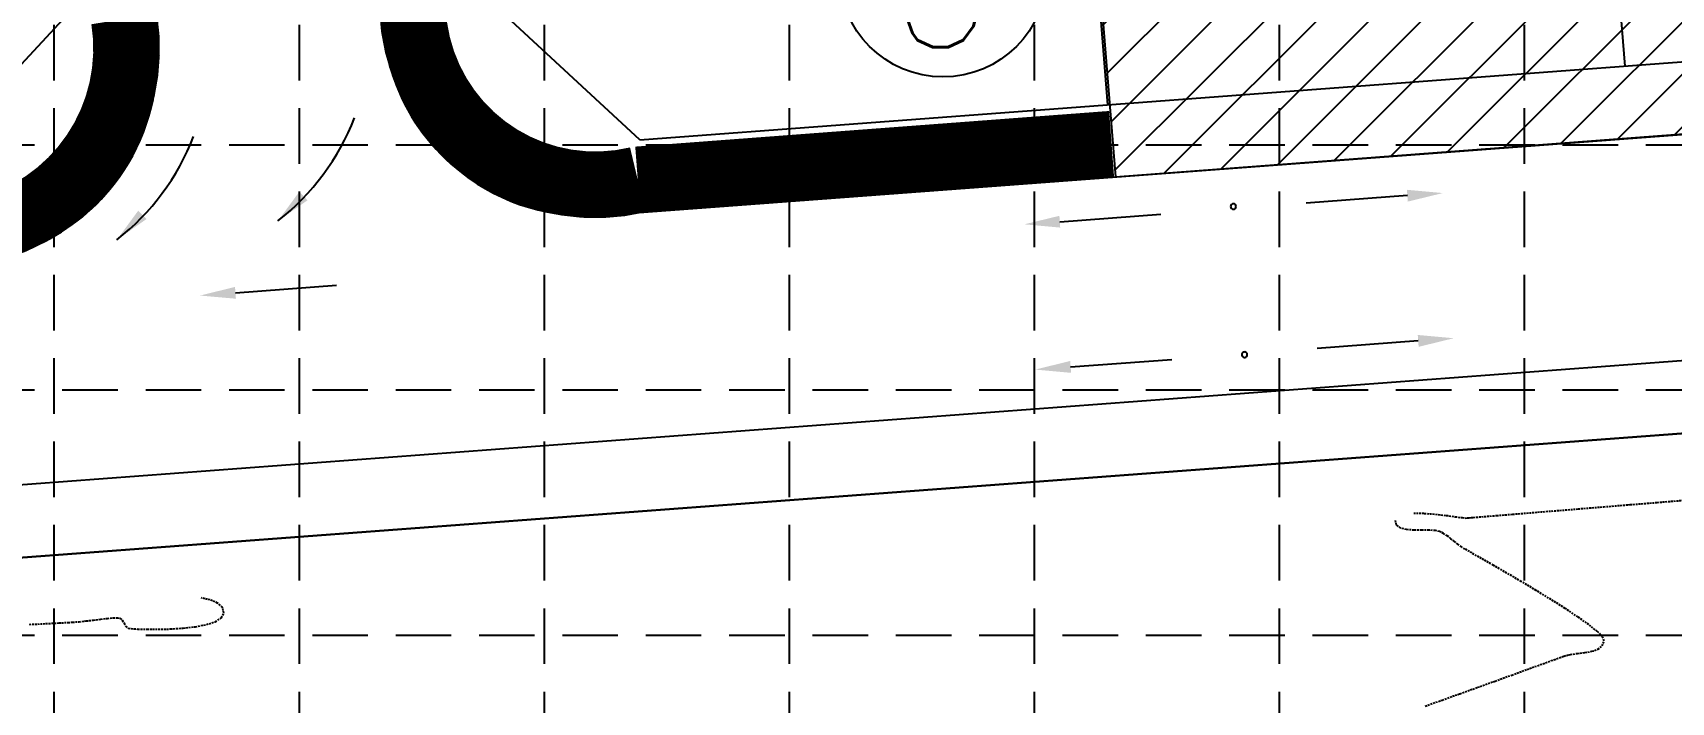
# Model space of a CAD drawing. Header units: inches. Extents: x 7994 to 10114, y 11164 to 12491.
# Drawn here: x 9183.6 to 9404.7, y 11520.6 to 11610.9 of the extents above; entities that cross this region are included whole.
import ezdxf
from ezdxf.enums import TextEntityAlignment as Align

# ---------------------------------------------------------------- set-up
doc = ezdxf.new("R2010")
doc.units = ezdxf.units.IN
doc.header["$MEASUREMENT"] = 0
for name, pattern in [('HIDDEN', [0.375, 0.25, -0.125]), ('HIDDEN2', [0.1875, 0.125, -0.0625]), ('PHANTOM2', [1.25, 0.625, -0.125, 0.125, -0.125, 0.125, -0.125]), ('x4227topo$0$HIDDEN', [0.375, 0.25, -0.125])]:
    doc.linetypes.add(name, pattern=pattern)
for name, color, linetype in [('1 EROSION BLANKET', 84, 'Continuous'), ('CONTOURS', 43, 'x4227topo$0$HIDDEN'), ('FILTER', 3, 'HIDDEN2'), ('GRID', 254, 'HIDDEN'), ('MISC-6', 6, 'Continuous'), ('SILT-FENCE', 4, 'PHANTOM2'), ('SODDED LOT', 2, 'Continuous'), ('x4227 lots$0$p-lot-numbers', 1, 'Continuous'), ('x4227 lots$0$p-lots', 1, 'Continuous'), ('x4227 lots$0$p-row', 5, 'Continuous')]:
    doc.layers.add(name, color=color, linetype=linetype)
doc.styles.add('x4227 lots$0$romans', font='romans.shx', dxfattribs={"width": 0.8})

msp = doc.modelspace()

# ---------------------------------------------------------------- hatches: boundary and pattern name
at = {"layer": 'SODDED LOT'}
h = msp.add_hatch(dxfattribs=at)
h.set_pattern_fill('ANSI31', color=256, scale=40, style=0)
edge = h.paths.add_edge_path()
edge.add_line((9469.1, 11722.68), (9319.15, 11722.24))
edge.add_line((9319.15, 11722.24), (9329.73, 11591.48))
edge.add_line((9329.73, 11591.48), (9448.69, 11600.48))
edge.add_arc((9446.44, 11630.22), 29.83, 274.3237, 361.9054)
edge.add_line((9476.25, 11631.22), (9468.91, 11721.43))
edge.add_line((9468.91, 11721.43), (9469.1, 11722.68))

# ---------------------------------------------------------------- linework, layer by layer
at = {"layer": '1 EROSION BLANKET', "const_width": 9}
for points in [[(9196.03, 11706.29), (9195.93, 11612.8, -0.509971), (9166.97, 11583.81), (9112.42, 11579.84), (9103.67, 11579.41), (9092.21, 11579.86), (9080.23, 11581.26), (8995.68, 11597.35, -0.397821), (8975.18, 11622.2), (8974.72, 11756.24, 0.030939), (8966.75, 11833.22, -0.035337), (8961.02, 11876.3, -1.063523)], [(9329.2, 11595.9), (9265.24, 11591.09, -0.532876), (9235.1, 11618.9), (9234.9, 11723.71), (9234.2, 11776.82, 0.000554), (9233.72, 11782.39)]]:
    msp.add_lwpolyline(points, format="xyb", dxfattribs=at)
at = {"layer": 'CONTOURS', "color": 43}
for p, q in [((9385.95, 11546.19, 1238), (9388.92, 11546.43, 1238)), ((9388.92, 11546.43, 1238), (9392.17, 11546.69, 1238)), ((9392.17, 11546.69, 1238), (9395.62, 11546.97, 1238)), ((9395.62, 11546.97, 1238), (9399.2, 11547.27, 1238)), ((9399.2, 11547.27, 1238), (9402.83, 11547.56, 1238)), ((9402.83, 11547.56, 1238), (9406.44, 11547.85, 1238)), ((9367.67, 11544.5, 1238), (9367.52, 11545.12, 1238)), ((9368.21, 11544.11, 1238), (9367.67, 11544.5, 1238)), ((9369.97, 11546.11, 1238), (9371.4, 11546.09, 1238)), ((9371.4, 11546.09, 1238), (9372.91, 11545.98, 1238)), ((9372.91, 11545.98, 1238), (9374.36, 11545.81, 1238)), ((9374.36, 11545.81, 1238), (9375.6, 11545.64, 1238)), ((9375.6, 11545.64, 1238), (9376.5, 11545.51, 1238)), ((9376.5, 11545.51, 1238), (9376.91, 11545.46, 1238)), ((9376.91, 11545.46, 1238), (9377.18, 11545.47, 1238)), ((9377.18, 11545.47, 1238), (9377.46, 11545.49, 1238)), ((9377.46, 11545.49, 1238), (9377.73, 11545.52, 1238)), ((9377.73, 11545.52, 1238), (9378.01, 11545.54, 1238)), ((9378.01, 11545.54, 1238), (9378.42, 11545.57, 1238)), ((9378.42, 11545.57, 1238), (9379.5, 11545.66, 1238)), ((9379.5, 11545.66, 1238), (9381.17, 11545.8, 1238)), ((9381.17, 11545.8, 1238), (9383.34, 11545.97, 1238)), ((9383.34, 11545.97, 1238), (9385.95, 11546.19, 1238)), ((9369.02, 11543.9, 1238), (9368.21, 11544.11, 1238)), ((9370.01, 11543.81, 1238), (9369.02, 11543.9, 1238)), ((9371.05, 11543.8, 1238), (9370.01, 11543.81, 1238)), ((9372.05, 11543.81, 1238), (9371.05, 11543.8, 1238)), ((9372.9, 11543.78, 1238), (9372.05, 11543.81, 1238)), ((9373.47, 11543.65, 1238), (9372.9, 11543.78, 1238)), ((9374.01, 11543.37, 1238), (9373.47, 11543.65, 1238)), ((9374.51, 11543.04, 1238), (9374.01, 11543.37, 1238)), ((9374.99, 11542.67, 1238), (9374.51, 11543.04, 1238)), ((9375.46, 11542.29, 1238), (9374.99, 11542.67, 1238)), ((9375.94, 11541.91, 1238), (9375.46, 11542.29, 1238)), ((9376.43, 11541.56, 1238), (9375.94, 11541.91, 1238)), ((9376.89, 11541.27, 1238), (9376.43, 11541.56, 1238)), ((9377.82, 11540.74, 1238), (9376.89, 11541.27, 1238)), ((9379.12, 11540, 1238), (9377.82, 11540.74, 1238)), ((9380.72, 11539.08, 1238), (9379.12, 11540, 1238)), ((9382.54, 11538.03, 1238), (9380.72, 11539.08, 1238)), ((9384.5, 11536.89, 1238), (9382.54, 11538.03, 1238)), ((9386.51, 11535.68, 1238), (9384.5, 11536.89, 1238)), ((9388.51, 11534.46, 1238), (9386.51, 11535.68, 1238)), ((9207.52, 11534.4, 1239), (9206.3, 11534.68, 1239)), ((9208.52, 11533.99, 1239), (9207.52, 11534.4, 1239)), ((9209.18, 11533.41, 1239), (9208.52, 11533.99, 1239)), ((9209.38, 11532.63, 1239), (9209.18, 11533.41, 1239)), ((9390.42, 11533.26, 1238), (9388.51, 11534.46, 1238)), ((9392.14, 11532.11, 1238), (9390.42, 11533.26, 1238)), ((9183.12, 11531.1, 1239), (9185.34, 11531.21, 1239)), ((9185.34, 11531.21, 1239), (9187.1, 11531.3, 1239)), ((9187.1, 11531.3, 1239), (9188.33, 11531.36, 1239)), ((9188.33, 11531.36, 1239), (9188.97, 11531.4, 1239)), ((9188.97, 11531.4, 1239), (9189.83, 11531.47, 1239)), ((9189.83, 11531.47, 1239), (9190.79, 11531.57, 1239)), ((9190.79, 11531.57, 1239), (9191.78, 11531.69, 1239)), ((9191.78, 11531.69, 1239), (9192.76, 11531.81, 1239)), ((9192.76, 11531.81, 1239), (9193.66, 11531.91, 1239)), ((9193.66, 11531.91, 1239), (9194.42, 11531.98, 1239)), ((9194.42, 11531.98, 1239), (9195.01, 11531.99, 1239)), ((9195.01, 11531.99, 1239), (9195.35, 11531.95, 1239)), ((9195.35, 11531.95, 1239), (9195.67, 11531.67, 1239)), ((9195.67, 11531.67, 1239), (9195.9, 11531.26, 1239)), ((9195.9, 11531.26, 1239), (9196.12, 11530.86, 1239)), ((9205.54, 11530.79, 1239), (9207.02, 11531.08, 1239)), ((9207.02, 11531.08, 1239), (9208.22, 11531.47, 1239)), ((9208.22, 11531.47, 1239), (9209.04, 11531.98, 1239)), ((9209.04, 11531.98, 1239), (9209.38, 11532.63, 1239)), ((9393.61, 11531.07, 1238), (9392.14, 11532.11, 1238)), ((9394.75, 11530.15, 1238), (9393.61, 11531.07, 1238)), ((9196.12, 11530.86, 1239), (9196.45, 11530.59, 1239)), ((9196.45, 11530.59, 1239), (9196.87, 11530.53, 1239)), ((9196.87, 11530.53, 1239), (9197.76, 11530.48, 1239)), ((9197.76, 11530.48, 1239), (9199.01, 11530.44, 1239)), ((9199.01, 11530.44, 1239), (9200.52, 11530.44, 1239)), ((9200.52, 11530.44, 1239), (9202.18, 11530.49, 1239)), ((9202.18, 11530.49, 1239), (9203.89, 11530.6, 1239)), ((9203.89, 11530.6, 1239), (9205.54, 11530.79, 1239)), ((9395.47, 11529.41, 1238), (9394.75, 11530.15, 1238)), ((9395.42, 11528.19, 1238), (9395.69, 11528.88, 1238)), ((9395.69, 11528.88, 1238), (9395.47, 11529.41, 1238)), ((9388.55, 11526.21, 1238), (9389.63, 11526.6, 1238)), ((9389.63, 11526.6, 1238), (9390.25, 11526.83, 1238)), ((9390.25, 11526.83, 1238), (9391.12, 11527.05, 1238)), ((9391.12, 11527.05, 1238), (9392.09, 11527.19, 1238)), ((9392.09, 11527.19, 1238), (9393.09, 11527.31, 1238)), ((9393.09, 11527.31, 1238), (9394.03, 11527.47, 1238)), ((9394.03, 11527.47, 1238), (9394.84, 11527.75, 1238)), ((9394.84, 11527.75, 1238), (9395.42, 11528.19, 1238)), ((9380.96, 11523.46, 1238), (9383.21, 11524.27, 1238)), ((9383.21, 11524.27, 1238), (9385.27, 11525.02, 1238)), ((9385.27, 11525.02, 1238), (9387.07, 11525.67, 1238)), ((9387.07, 11525.67, 1238), (9388.55, 11526.21, 1238)), ((9376.2, 11521.75, 1238), (9378.6, 11522.61, 1238)), ((9378.6, 11522.61, 1238), (9380.96, 11523.46, 1238)), ((9371.54, 11520.08, 1238), (9373.82, 11520.9, 1238)), ((9373.82, 11520.9, 1238), (9376.2, 11521.75, 1238))]:
    msp.add_line(p, q, dxfattribs=at)
at = {"layer": 'FILTER', "color": 7, "linetype": 'Continuous'}
for p, q in [((9200.17, 11678.61), (9200.4, 11607.68)), ((9451.02, 11600.53), (9355.82, 11593.4)), ((9355.82, 11593.4), (9260.63, 11586.28)), ((9117.75, 11545.16), (9425.14, 11568.16))]:
    msp.add_line(p, q, dxfattribs=at)
for centre, start, end in [((9258.55, 11614.03), 180.1842, 201.2634), ((9172.57, 11607.59), 322.122, 0.1842), ((9258.55, 11614.03), 201.2634, 232.122), ((9258.55, 11614.03), 232.122, 274.2805), ((9172.57, 11607.59), 293.3116, 322.122)]:
    msp.add_arc(centre, 27.83, start, end, dxfattribs=at)
at = {"layer": 'GRID', "color": 253, "linetype": 'HIDDEN', "ltscale": 30}
for p, q in [((9186.44, 12455.77), (9186.44, 11298)), ((9219.52, 12455.77), (9219.52, 11298)), ((9252.59, 12455.77), (9252.59, 11298)), ((9285.67, 12455.77), (9285.67, 11298)), ((9318.74, 12455.77), (9318.74, 11298)), ((9351.82, 12455.77), (9351.82, 11298)), ((9384.89, 12455.77), (9384.89, 11298)), ((8028.82, 11595.82), (10079.47, 11595.82)), ((8028.82, 11562.75), (10079.47, 11562.75)), ((8028.82, 11529.67), (10079.47, 11529.67))]:
    msp.add_line(p, q, dxfattribs=at)
at = {"layer": 'MISC-6', "color": 7, "extrusion": (0, 0, -1)}
for points in [[(-9369.12, 11588.96), (-9355.47, 11587.93)], [(-9323.67, 11565.85), (-9337.32, 11566.87)]]:
    msp.add_lwpolyline(points, dxfattribs=at)
at = {"layer": 'MISC-6', "color": 7}
for points in [[(9322.21, 11585.44), (9335.86, 11586.47)], [(9210.94, 11575.84), (9224.59, 11576.86)], [(9370.58, 11569.36), (9356.93, 11568.34)]]:
    msp.add_lwpolyline(points, dxfattribs=at)
for centre, radius, start, end in [((9196.31, 11611.52), 33, 308.0957, 338.569), ((9174.58, 11608.98), 33, 308.0957, 338.569), ((9345.64, 11587.49), 0.375, 0, 180), ((9345.64, 11587.49), 0.375, 180, 0), ((9347.14, 11567.49), 0.375, 8.5611, 188.5611), ((9347.14, 11567.49), 0.375, 188.5611, 8.5611)]:
    msp.add_arc(centre, radius, start, end, dxfattribs=at)
for points in [[(9219.55, 11589.48), (9216.68, 11585.55), (9220.67, 11588.34)], [(9197.82, 11586.94), (9194.94, 11583.01), (9198.93, 11585.8)], [(9322.26, 11584.65), (9317.42, 11585.09), (9322.15, 11586.24)], [(9211, 11575.05), (9206.15, 11575.48), (9210.88, 11576.64)], [(9370.52, 11570.16), (9375.37, 11569.72), (9370.64, 11568.56)]]:
    msp.add_solid(points, dxfattribs=at)
at = {"layer": 'MISC-6', "color": 7, "extrusion": (0, 0, -1)}
for points in [[(-9369.18, 11588.16), (-9373.9, 11589.31), (-9369.06, 11589.75)], [(-9323.61, 11566.65), (-9318.89, 11565.49), (-9323.73, 11565.05)]]:
    msp.add_solid(points, dxfattribs=at)
at = {"layer": 'SILT-FENCE', "color": 7, "linetype": 'Continuous'}
msp.add_line((9753.57, 11582.89), (9118.47, 11535.35), dxfattribs=at)
at = {"layer": 'SODDED LOT'}
msp.add_lwpolyline([(9469.1, 11722.68), (9319.15, 11722.24), (9329.73, 11591.48), (9448.69, 11600.48, 0.401904), (9476.25, 11631.22), (9468.91, 11721.43)], format="xyb", close=True, dxfattribs=at)
at = {"layer": 'x4227 lots$0$p-lot-numbers', "color": 7}
msp.add_circle((9306.44, 11618.98), 14, dxfattribs=at)
at = {"layer": 'x4227 lots$0$p-lots', "color": 7}
for p, q in [((9328.7, 11601.23), (9319.09, 11722.35)), ((9398.51, 11606.45), (9389.29, 11722.57))]:
    msp.add_line(p, q, dxfattribs=at)
at = {"layer": 'x4227 lots$0$p-row', "color": 7}
for p, q in [((9265.54, 11596.5), (9240.53, 11619.64)), ((9165.69, 11589.03), (9190.54, 11615.89)), ((9265.54, 11596.5), (9443.38, 11609.81)), ((9118.47, 11535.35), (9753.57, 11582.89))]:
    msp.add_line(p, q, dxfattribs=at)

# ---------------------------------------------------------------- texts
at = {"layer": 'x4227 lots$0$p-lot-numbers', "color": 7, "style": 'x4227 lots$0$romans', "width": 0.8}
msp.add_text('3', height=20, dxfattribs=at).set_placement((9306.44, 11618.98), align=Align.MIDDLE)

doc.saveas('drawing.dxf')
